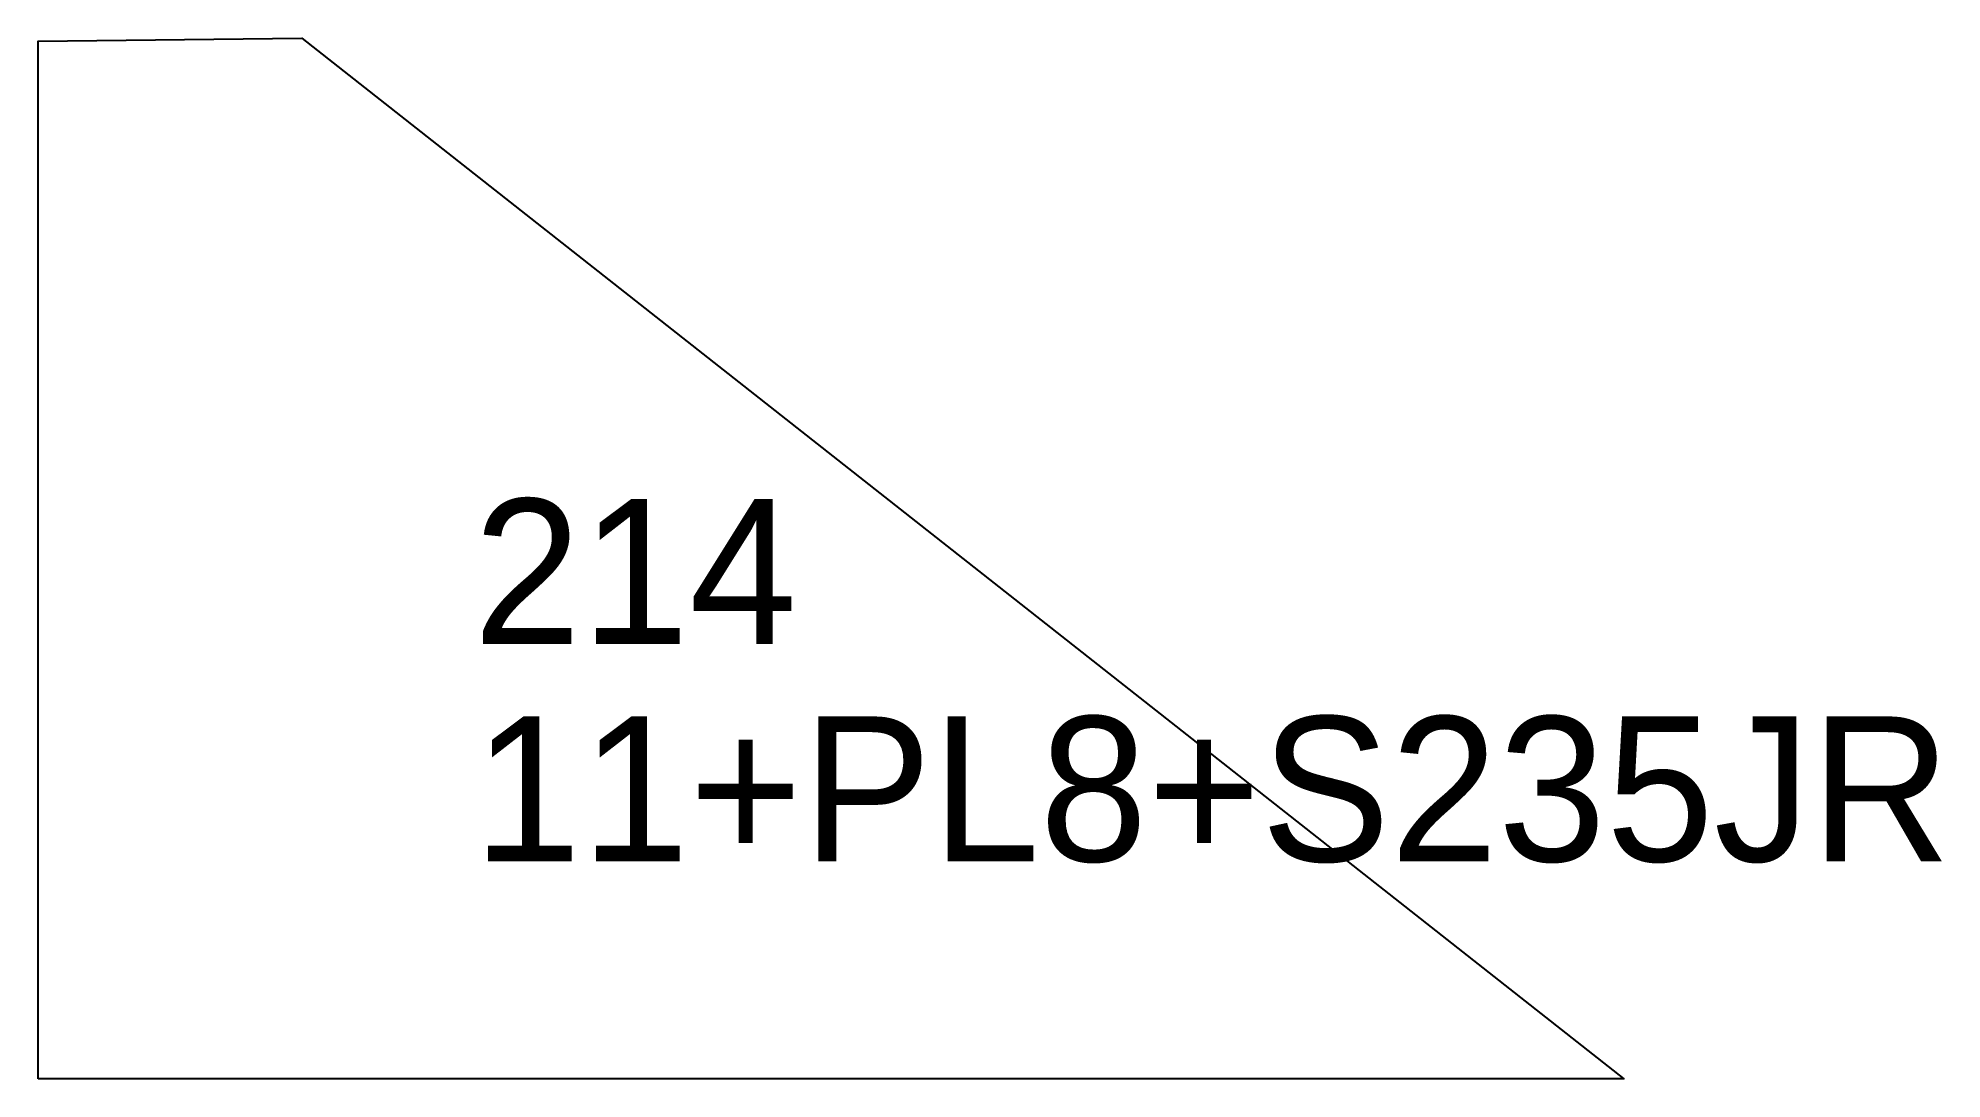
# Model space of a CAD drawing. Extents: x 0 to 131, y 0 to 72.
import ezdxf

# ---------------------------------------------------------------- set-up
doc = ezdxf.new("R2010")
doc.units = 0
for name, color, linetype in [('CUT', 7, 'CONTINUOUS'), ('SCRIBE', 3, 'CONTINUOUS'), ('TEXT', 7, 'CONTINUOUS')]:
    doc.layers.add(name, color=color, linetype=linetype)

msp = doc.modelspace()

# ---------------------------------------------------------------- linework, layer by layer
at = {"layer": 'CUT', "color": 7, "linetype": 'CONTINUOUS'}
msp.add_lwpolyline([(0, 0), (0, 71.57), (18.19, 71.78), (109.31, 0)], close=True, dxfattribs=at)

# ---------------------------------------------------------------- texts
at = {"layer": 'SCRIBE', "color": 3}
msp.add_text('214', height=10, dxfattribs=at).set_placement((30, 30))
at = {"layer": 'TEXT', "color": 7}
msp.add_text('11+PL8+S235JR', height=10, dxfattribs=at).set_placement((30, 15))

doc.saveas('drawing.dxf')
